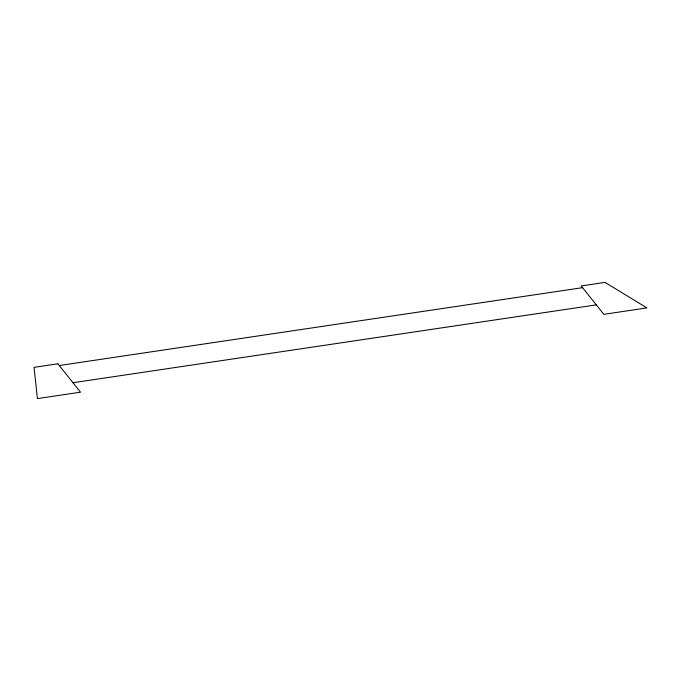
<?xml version="1.0" encoding="UTF-8"?>
<svg xmlns="http://www.w3.org/2000/svg" width="681" height="681" viewBox="0 0 681 681"><rect width="100%" height="100%" fill="white"/><g stroke="black" fill="none" stroke-linecap="round" stroke-linejoin="round"><path stroke-width="1.02" d="M59.256 365.527L582.57 287.663M72.978 382.731L596.292 304.867M57.885 363.807L34.05 367.357L37.412 398.598L80.528 392.188L57.885 363.807M605.034 282.402L581.199 285.943L603.834 314.324L646.95 307.906L605.034 282.402"/></g></svg>
